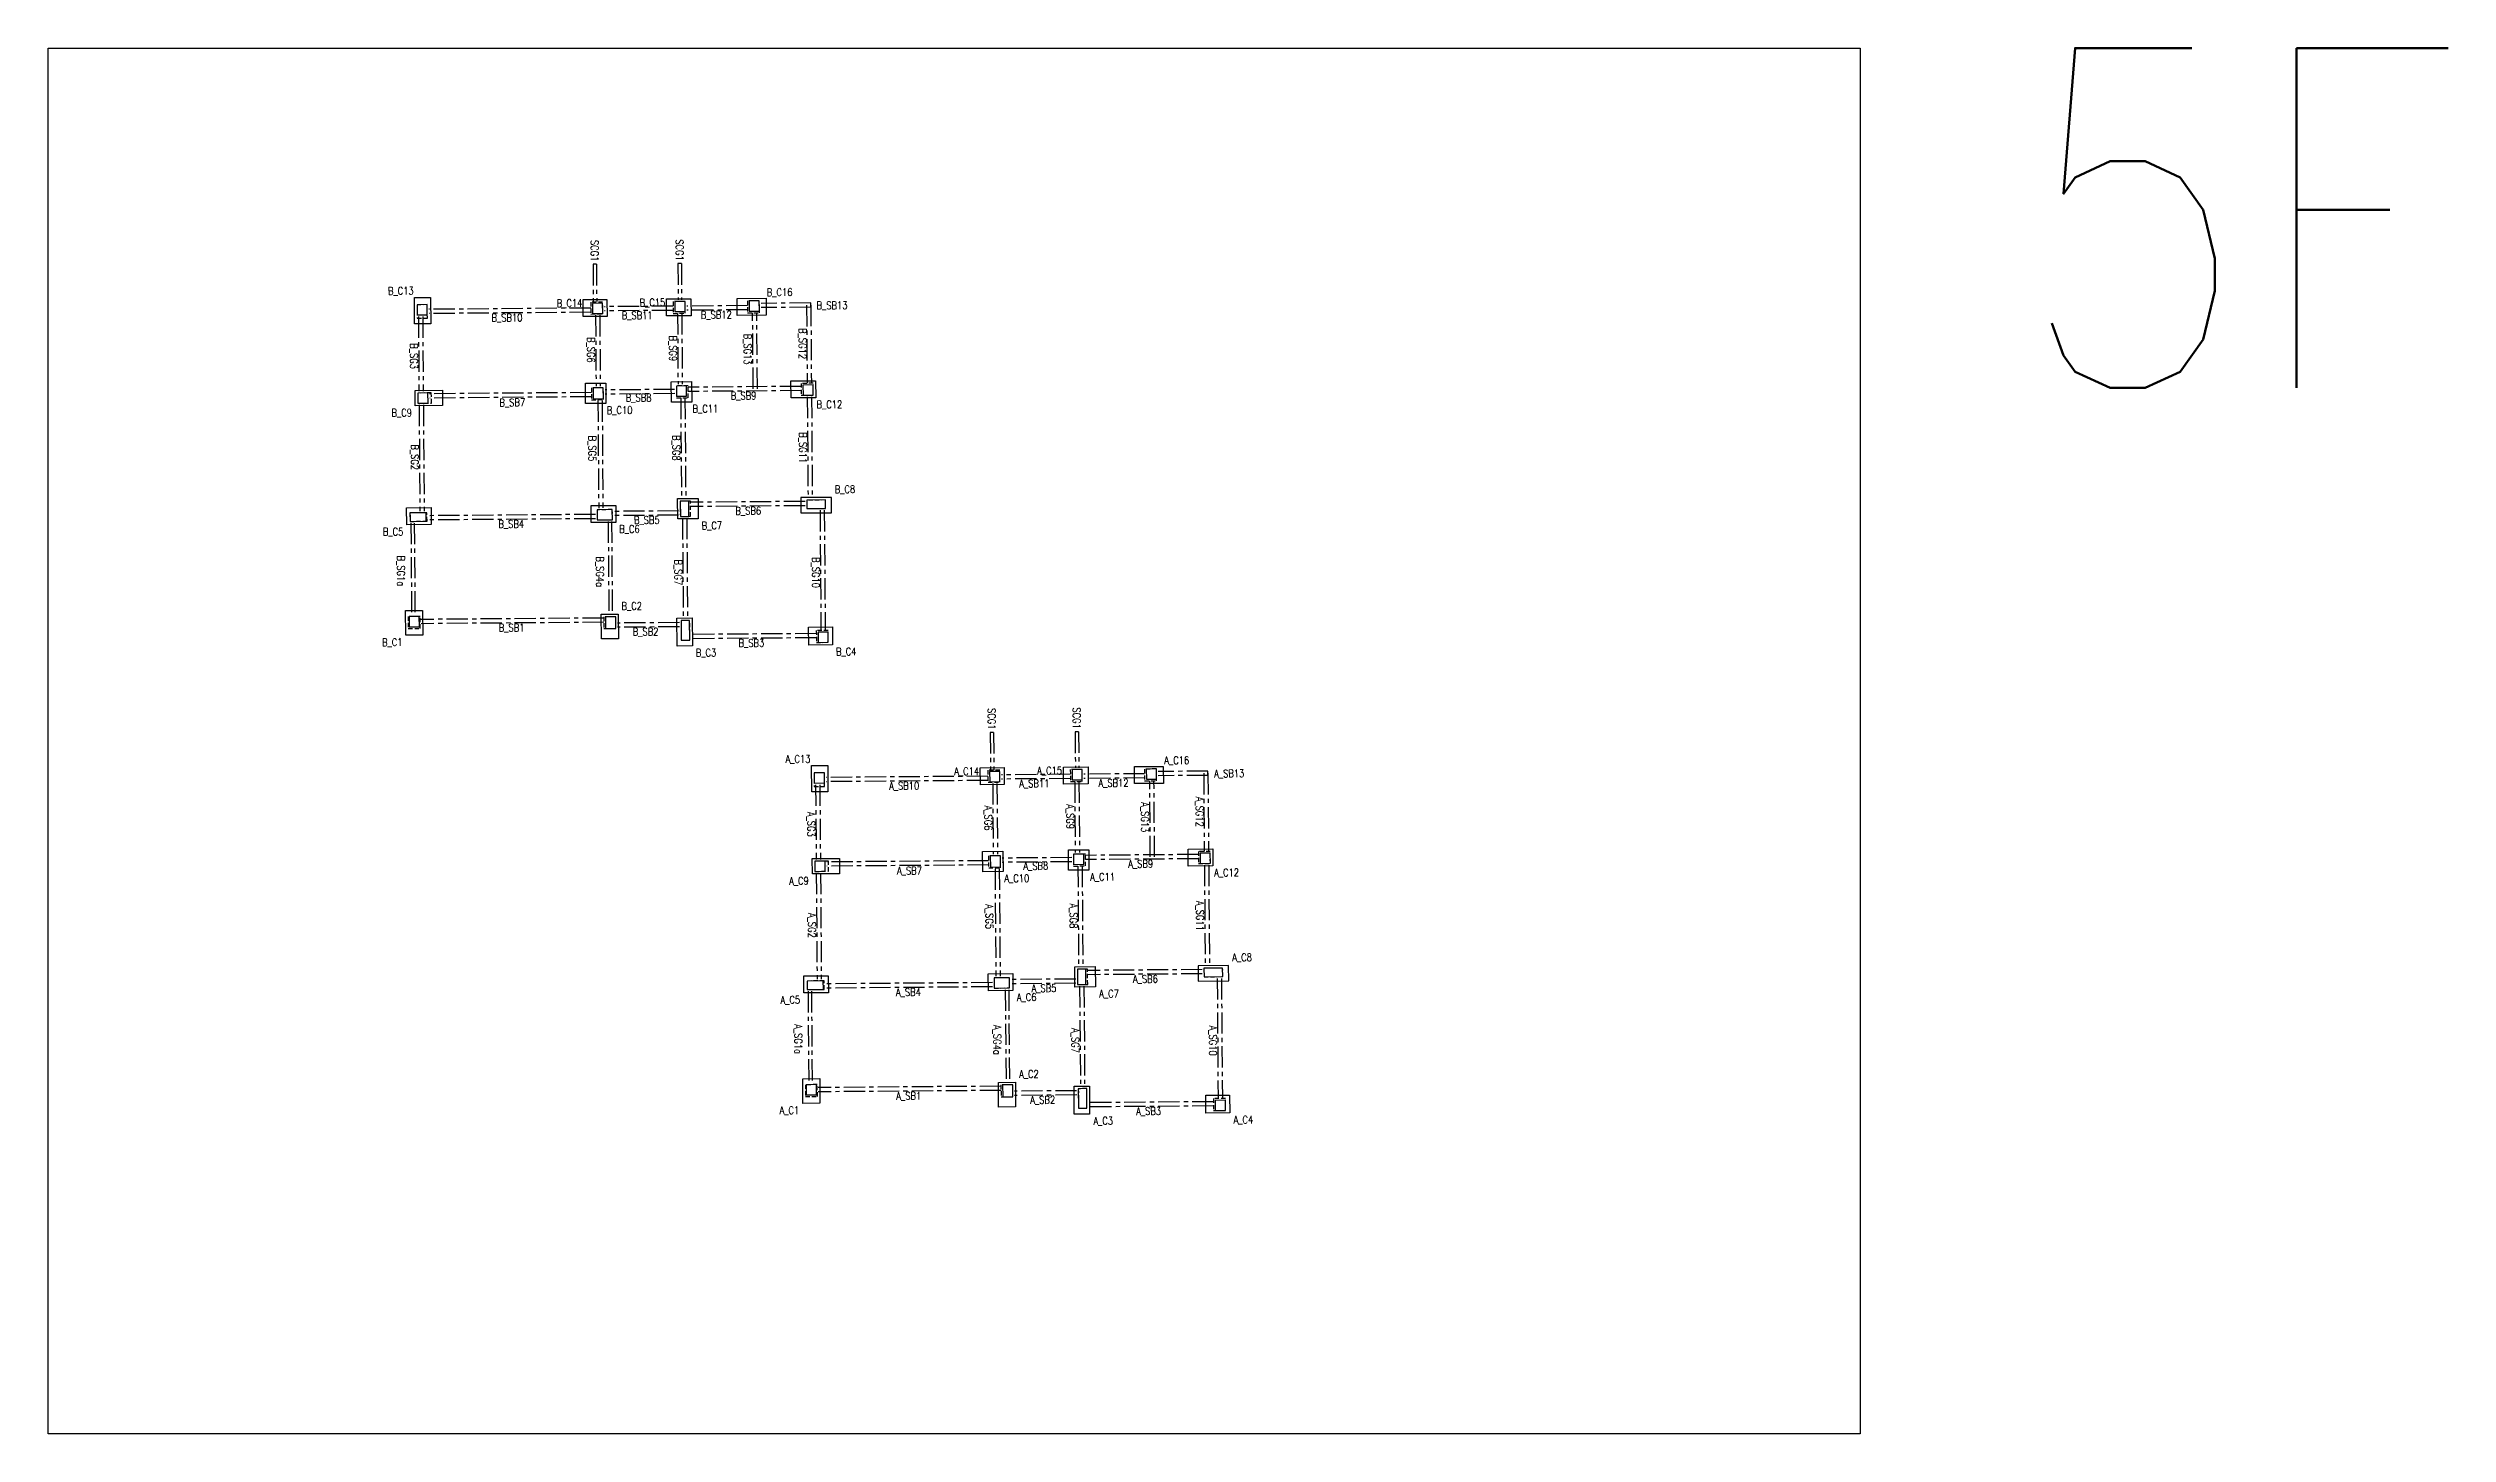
# Model space of a CAD drawing. Header units: millimetres. Extents: x 39613 to 69886, y 27475 to 191272.
# Drawn here: x 50002 to 64126, y 73252 to 81407 of the extents above; entities that cross this region are included whole.
import ezdxf
from ezdxf.enums import TextEntityAlignment as Align

# ---------------------------------------------------------------- set-up
doc = ezdxf.new("R2010")
doc.units = ezdxf.units.MM
doc.header["$LTSCALE"] = 100
doc.header["$MEASUREMENT"] = 0
doc.linetypes.add('CENTER', pattern=[2, 1.25, -0.25, 0.25, -0.25])
doc.linetypes.add('HIDDEN', pattern=[0.375, 0.25, -0.125])
for name, color, linetype in [('TC-COLUMN', 1, 'Continuous'), ('TC-TB', 2, 'Continuous'), ('TC-TC', 4, 'Continuous'), ('TC-虛鋼柱', 4, 'HIDDEN'), ('TC-鋼柱', 11, 'Continuous'), ('TC-鋼粱', 183, 'CENTER')]:
    doc.layers.add(name, color=color, linetype=linetype)
doc.styles.get("Standard").update_dxf_attribs({"font": 'txt.shx', "width": 0.8, "bigfont": 'ae.shx'})

msp = doc.modelspace()

# ---------------------------------------------------------------- linework, layer by layer
at = {"layer": 'Defpoints'}
msp.add_lwpolyline([(60666.19, 81407.41), (60666.19, 73252.05), (50001.56, 73252.05), (50001.56, 81407.41)], close=True, dxfattribs=at)
at = {"layer": 'TC-COLUMN'}
for points in [[(52159.46, 79784.3), (52158.27, 79939.29), (52253.27, 79940.02), (52254.46, 79785.03)], [(53150.73, 79926.91), (53290.73, 79927.99), (53291.49, 79827.99), (53151.5, 79826.92)], [(53640.78, 79930.68), (53785.77, 79931.79), (53786.54, 79831.79), (53641.54, 79830.68)], [(54057.66, 79933.88), (54227.65, 79935.19), (54228.42, 79835.19), (54058.42, 79833.88)], [(52322.47, 79393.35), (52323.16, 79303.35), (52163.17, 79302.13), (52162.47, 79392.12)], [(53284.57, 79435.93), (53285.49, 79315.93), (53165.49, 79315.01), (53164.57, 79435.01)], [(53789.35, 79444.3), (53790.27, 79324.31), (53670.27, 79323.39), (53669.35, 79443.38)], [(54374.36, 79448.58), (54519.35, 79449.69), (54520.12, 79349.69), (54375.13, 79348.58)], [(52111.67, 78701.9), (52256.66, 78703.01), (52257.43, 78603.02), (52112.44, 78601.9)], [(53197.6, 78715.24), (53342.59, 78716.35), (53343.36, 78616.36), (53198.37, 78615.24)], [(53827.3, 78757.08), (53828.22, 78637.08), (53708.22, 78636.16), (53707.3, 78756.15)], [(54432.28, 78761.71), (54432.97, 78671.71), (54612.96, 78673.1), (54612.27, 78763.1)], [(52107.43, 77951.78), (52106.32, 78096.78), (52206.31, 78097.54), (52207.43, 77952.55)], [(53258.63, 77930.68), (53257.51, 78075.68), (53357.51, 78076.45), (53358.62, 77931.45)], [(53702.83, 78053.29), (53792.83, 78053.99), (53794.1, 77888.99), (53704.1, 77888.3)], [(54478.13, 77999.55), (54618.13, 78000.63), (54618.93, 77895.63), (54478.94, 77894.55)], [(54496.89, 77029.67), (54495.7, 77184.66), (54590.7, 77185.39), (54591.89, 77030.4)], [(55488.16, 77172.28), (55628.16, 77173.36), (55628.92, 77073.36), (55488.93, 77072.29)], [(55978.21, 77176.05), (56123.2, 77177.16), (56123.97, 77077.16), (55978.98, 77076.05)], [(56565.85, 77080.56), (56395.85, 77079.25), (56395.09, 77179.25), (56565.08, 77180.56)], [(54659.9, 76638.72), (54660.59, 76548.72), (54500.6, 76547.5), (54499.91, 76637.49)], [(55622, 76681.3), (55622.92, 76561.3), (55502.92, 76560.38), (55502, 76680.38)], [(56126.78, 76689.67), (56127.7, 76569.68), (56007.7, 76568.76), (56006.78, 76688.75)], [(56711.79, 76693.95), (56856.78, 76695.06), (56857.55, 76595.06), (56712.56, 76593.95)], [(56164.73, 76002.45), (56165.65, 75882.45), (56045.65, 75881.53), (56044.73, 76001.52)], [(56769.71, 76007.08), (56770.4, 75917.08), (56950.39, 75918.47), (56949.7, 76008.47)], [(54449.1, 75947.27), (54594.09, 75948.38), (54594.86, 75848.38), (54449.87, 75847.27)], [(55535.03, 75960.61), (55680.02, 75961.72), (55680.79, 75861.73), (55535.8, 75860.61)], [(54444.86, 75197.15), (54443.75, 75342.15), (54543.74, 75342.91), (54544.86, 75197.92)], [(55596.06, 75176.05), (55594.94, 75321.05), (55694.94, 75321.82), (55696.05, 75176.82)], [(56040.26, 75298.66), (56130.26, 75299.35), (56131.53, 75134.36), (56041.53, 75133.67)], [(56815.56, 75244.92), (56955.56, 75246), (56956.36, 75141), (56816.37, 75139.92)]]:
    msp.add_lwpolyline(points, close=True, dxfattribs=at)
at = {"layer": 'TC-虛鋼柱'}
for points in [[(52174.21, 79816.91), (52234.21, 79817.37), (52233.6, 79897.37), (52173.6, 79896.91)], [(53196.38, 79842.26), (53266.38, 79842.8), (53265.84, 79912.8), (53195.84, 79912.26)], [(53681.43, 79845.99), (53751.43, 79846.53), (53750.89, 79916.52), (53680.89, 79915.99)], [(54118.31, 79849.34), (54188.3, 79849.88), (54187.77, 79919.88), (54117.77, 79919.34)], [(53200.32, 79337.78), (53270.32, 79338.32), (53269.78, 79408.31), (53199.78, 79407.78)], [(53700.08, 79348.62), (53770.08, 79349.15), (53769.54, 79419.15), (53699.54, 79418.61)], [(54435.01, 79364.04), (54505.01, 79364.58), (54504.47, 79434.58), (54434.47, 79434.04)], [(52178.05, 79317.24), (52258.05, 79317.85), (52257.59, 79377.85), (52177.59, 79377.24)], [(53233.25, 78630.51), (53323.25, 78631.2), (53322.79, 78691.2), (53232.79, 78690.51)], [(53723.1, 78651.27), (53783.1, 78651.73), (53782.41, 78741.73), (53722.41, 78741.27)], [(54577.77, 78697.83), (54577.39, 78747.82), (54467.39, 78746.98), (54467.78, 78696.98)], [(52132.28, 78622.05), (52232.28, 78622.82), (52231.9, 78672.82), (52131.9, 78672.05)], [(52122.12, 77991.9), (52192.12, 77992.43), (52191.58, 78062.43), (52121.58, 78061.89)], [(53273.16, 77990.8), (53343.16, 77991.34), (53342.62, 78061.33), (53272.63, 78060.8)], [(53728.83, 77923.48), (53778.83, 77923.86), (53777.95, 78038.86), (53727.95, 78038.48)], [(54523.82, 77909.9), (54593.82, 77910.44), (54593.28, 77980.44), (54523.28, 77979.9)], [(54511.64, 77062.28), (54571.64, 77062.74), (54571.03, 77142.74), (54511.03, 77142.28)], [(55533.81, 77087.63), (55603.81, 77088.17), (55603.27, 77158.17), (55533.27, 77157.63)], [(56018.86, 77091.36), (56088.86, 77091.9), (56088.32, 77161.89), (56018.32, 77161.36)], [(56455.74, 77094.71), (56525.74, 77095.25), (56525.2, 77165.25), (56455.2, 77164.71)], [(54515.48, 76562.61), (54595.48, 76563.22), (54595.02, 76623.22), (54515.02, 76622.61)], [(55537.75, 76583.15), (55607.75, 76583.69), (55607.21, 76653.68), (55537.21, 76653.15)], [(56037.51, 76593.99), (56107.51, 76594.52), (56106.97, 76664.52), (56036.97, 76663.98)], [(56772.44, 76609.41), (56842.44, 76609.95), (56841.9, 76679.95), (56771.9, 76679.41)], [(56915.2, 75943.2), (56914.82, 75993.19), (56804.82, 75992.35), (56805.21, 75942.35)], [(54469.71, 75867.42), (54569.71, 75868.19), (54569.33, 75918.19), (54469.33, 75917.42)], [(55570.68, 75875.88), (55660.68, 75876.57), (55660.22, 75936.57), (55570.22, 75935.88)], [(56060.54, 75896.64), (56120.53, 75897.1), (56119.84, 75987.1), (56059.84, 75986.64)], [(54459.55, 75237.27), (54529.55, 75237.8), (54529.01, 75307.8), (54459.01, 75307.26)], [(55610.59, 75236.17), (55680.59, 75236.71), (55680.05, 75306.7), (55610.06, 75306.17)], [(56066.26, 75168.85), (56116.26, 75169.23), (56115.38, 75284.23), (56065.38, 75283.85)], [(56861.25, 75155.27), (56931.25, 75155.81), (56930.71, 75225.81), (56860.71, 75225.27)]]:
    msp.add_lwpolyline(points, close=True, dxfattribs=at)
at = {"layer": 'TC-鋼柱'}
for points in [[(52174.06, 79836.91), (52234.06, 79837.37), (52233.6, 79897.37), (52173.6, 79896.91)], [(53206.36, 79844.84), (53266.36, 79845.3), (53265.9, 79905.3), (53205.9, 79904.84)], [(53691.35, 79856.06), (53751.35, 79856.53), (53750.89, 79916.52), (53690.89, 79916.06)], [(54128.23, 79859.42), (54188.23, 79859.88), (54187.77, 79919.88), (54127.77, 79919.42)], [(53210.28, 79342.85), (53270.28, 79343.32), (53269.78, 79408.31), (53209.78, 79407.85)], [(53700, 79358.62), (53760, 79359.08), (53759.54, 79419.08), (53699.54, 79418.61)], [(54445.01, 79364.12), (54505.01, 79364.58), (54504.55, 79424.58), (54444.55, 79424.11)], [(52178.05, 79317.24), (52238.05, 79317.7), (52237.59, 79377.7), (52177.59, 79377.24)], [(53233.25, 78630.51), (53323.25, 78631.2), (53322.79, 78691.2), (53232.79, 78690.51)], [(53723.1, 78651.27), (53773.1, 78651.66), (53772.41, 78741.65), (53722.41, 78741.27)], [(54577.77, 78697.83), (54577.39, 78747.82), (54467.39, 78746.98), (54467.78, 78696.98)], [(52132.28, 78622.05), (52227.28, 78622.78), (52226.9, 78672.78), (52131.9, 78672.05)], [(52127.04, 78001.93), (52187.04, 78002.39), (52186.58, 78062.39), (52126.58, 78061.93)], [(53283.16, 77990.87), (53343.16, 77991.34), (53342.62, 78061.33), (53282.63, 78060.87)], [(53728.83, 77923.48), (53778.83, 77923.86), (53777.95, 78038.86), (53727.95, 78038.48)], [(54533.82, 77909.98), (54593.82, 77910.44), (54593.36, 77970.44), (54533.36, 77969.98)], [(54511.49, 77082.28), (54571.49, 77082.74), (54571.03, 77142.74), (54511.03, 77142.28)], [(55543.79, 77090.21), (55603.79, 77090.67), (55603.33, 77150.67), (55543.33, 77150.21)], [(56028.78, 77101.43), (56088.78, 77101.89), (56088.32, 77161.89), (56028.32, 77161.43)], [(56465.66, 77104.79), (56525.66, 77105.25), (56525.2, 77165.25), (56465.2, 77164.79)], [(54515.48, 76562.61), (54575.48, 76563.07), (54575.02, 76623.07), (54515.02, 76622.61)], [(55547.71, 76588.22), (55607.71, 76588.69), (55607.21, 76653.68), (55547.21, 76653.22)], [(56037.43, 76603.99), (56097.43, 76604.45), (56096.97, 76664.45), (56036.97, 76663.98)], [(56782.44, 76609.49), (56842.44, 76609.95), (56841.98, 76669.95), (56781.98, 76669.48)], [(56915.2, 75943.2), (56914.82, 75993.19), (56804.82, 75992.35), (56805.21, 75942.35)], [(54469.71, 75867.42), (54564.71, 75868.15), (54564.33, 75918.15), (54469.33, 75917.42)], [(55570.68, 75875.88), (55660.68, 75876.57), (55660.22, 75936.57), (55570.22, 75935.88)], [(56060.54, 75896.64), (56110.53, 75897.03), (56109.84, 75987.02), (56059.84, 75986.64)], [(54464.47, 75247.3), (54524.47, 75247.76), (54524.01, 75307.76), (54464.01, 75307.3)], [(55620.59, 75236.24), (55680.59, 75236.71), (55680.05, 75306.7), (55620.06, 75306.24)], [(56066.26, 75168.85), (56116.26, 75169.23), (56115.38, 75284.23), (56065.38, 75283.85)], [(56871.25, 75155.35), (56931.25, 75155.81), (56930.79, 75215.81), (56870.79, 75215.34)]]:
    msp.add_lwpolyline(points, close=True, dxfattribs=at)
at = {"layer": 'TC-鋼粱'}
for p, q in [((53229.13, 80135.04), (53209.14, 80134.89)), ((53209.14, 80134.89), (53210.83, 79914.88)), ((53229.13, 80135.04), (53230.82, 79915.03)), ((53729.18, 80138.88), (53709.18, 80138.73)), ((53709.18, 80138.73), (53710.81, 79926.22)), ((53729.18, 80138.88), (53730.81, 79926.37)), ((52181.64, 79826.97), (52185.01, 79387.3)), ((52206.64, 79827.16), (52210.01, 79387.49)), ((53196.11, 79877.26), (52243.81, 79869.95)), ((53196.31, 79852.26), (52244, 79844.95)), ((53223.91, 79834.97), (53227.12, 79417.99)), ((53248.91, 79835.17), (53252.12, 79418.18)), ((53681.1, 79888.49), (53276.05, 79885.38)), ((53681.29, 79863.49), (53276.25, 79860.38)), ((53706.43, 79846.18), (53709.63, 79428.69)), ((53731.43, 79846.37), (53734.63, 79428.88)), ((54117.98, 79891.84), (53761.1, 79889.1)), ((54118.17, 79866.84), (53761.29, 79864.1)), ((54151.74, 79401.87), (54148.31, 79849.57)), ((54176.74, 79402.06), (54173.31, 79849.77)), ((54490.84, 79907.21), (54197.88, 79904.96)), ((54491.03, 79882.21), (54198.07, 79879.96)), ((54465.94, 79894.51), (54469.47, 79434.31)), ((54491.03, 79882.21), (54490.84, 79907.21)), ((54490.94, 79894.71), (54494.47, 79434.5)), ((53689.69, 79398.54), (53279.88, 79395.39)), ((54434.61, 79416.54), (53769.6, 79411.43)), ((54434.8, 79391.54), (53769.79, 79386.43)), ((52185.63, 79307.3), (52190.43, 78682.5)), ((52210.63, 79307.49), (52215.42, 78682.69)), ((53199.99, 79380.09), (52247.63, 79372.78)), ((53200.18, 79355.09), (52247.82, 79347.78)), ((53237.85, 79333.07), (53242.71, 78700.58)), ((53262.85, 79333.26), (53267.71, 78700.78)), ((53689.89, 79373.54), (53280.07, 79370.39)), ((53725.25, 79348.81), (53729.84, 78751.33)), ((53750.25, 79349), (53754.84, 78751.52)), ((54470.08, 79354.31), (54474.67, 78757.04)), ((54495.08, 79354.5), (54499.67, 78757.23)), ((53712.86, 78683.69), (53332.87, 78680.78)), ((54457.45, 78739.4), (53782.47, 78734.22)), ((54457.64, 78714.4), (53782.66, 78709.22)), ((54545.35, 78687.58), (54550.78, 77980.11)), ((54570.35, 78687.77), (54575.78, 77980.3)), ((52137.36, 78612.09), (52141.51, 78072.05)), ((52157.36, 78612.25), (52161.51, 78072.2)), ((53223, 78662.93), (52237.03, 78655.36)), ((53223.19, 78637.93), (52237.22, 78630.36)), ((53298.32, 78621.01), (53302.55, 78071.03)), ((53318.32, 78621.16), (53322.55, 78071.18)), ((53713.05, 78658.7), (53333.06, 78655.78)), ((53735.82, 78641.23), (53740.37, 78048.57)), ((53760.82, 78641.43), (53765.37, 78048.76)), ((53272.68, 78053.3), (52196.72, 78045.03)), ((53272.88, 78028.3), (52196.91, 78020.03)), ((53718.04, 78026.72), (53352.91, 78023.91)), ((53718.23, 78001.72), (53353.1, 77998.91)), ((54523.42, 77962.09), (53788.58, 77956.45)), ((54523.61, 77937.09), (53788.77, 77931.45)), ((55566.57, 77380.41), (55546.57, 77380.26)), ((55546.57, 77380.26), (55548.26, 77160.25)), ((55566.57, 77380.41), (55568.25, 77160.4)), ((56066.61, 77384.25), (56046.61, 77384.1)), ((56046.61, 77384.1), (56048.24, 77171.59)), ((56066.61, 77384.25), (56068.24, 77171.74)), ((55533.54, 77122.63), (54581.24, 77115.32)), ((56018.53, 77133.86), (55613.48, 77130.75)), ((56455.41, 77137.21), (56098.53, 77134.47)), ((56828.27, 77152.58), (56535.31, 77150.33)), ((56828.46, 77127.58), (56535.5, 77125.33)), ((56803.37, 77139.88), (56806.9, 76679.68)), ((56828.46, 77127.58), (56828.27, 77152.58)), ((56828.37, 77140.08), (56831.9, 76679.87)), ((54519.07, 77072.34), (54522.44, 76632.67)), ((54544.07, 77072.53), (54547.44, 76632.86)), ((55533.74, 77097.63), (54581.43, 77090.32)), ((55561.34, 77080.34), (55564.55, 76663.36)), ((55586.34, 77080.54), (55589.55, 76663.55)), ((56018.72, 77108.86), (55613.68, 77105.75)), ((56043.86, 77091.55), (56047.06, 76674.06)), ((56068.86, 77091.74), (56072.06, 76674.25)), ((56455.6, 77112.21), (56098.72, 77109.47)), ((56489.17, 76647.24), (56485.74, 77094.94)), ((56514.17, 76647.43), (56510.74, 77095.14)), ((55537.42, 76625.46), (54585.06, 76618.15)), ((55537.61, 76600.46), (54585.25, 76593.15)), ((55575.28, 76578.44), (55580.14, 75945.95)), ((55600.28, 76578.63), (55605.14, 75946.15)), ((56027.12, 76643.91), (55617.31, 76640.76)), ((56027.32, 76618.91), (55617.5, 76615.76)), ((56062.68, 76594.18), (56067.27, 75996.7)), ((56087.68, 76594.37), (56092.27, 75996.89)), ((56772.04, 76661.91), (56107.03, 76656.8)), ((56772.23, 76636.91), (56107.22, 76631.8)), ((56807.52, 76599.68), (56812.1, 76002.41)), ((56832.51, 76599.87), (56837.1, 76002.6)), ((54523.06, 76552.67), (54527.86, 75927.87)), ((54548.06, 76552.86), (54552.85, 75928.06)), ((54474.79, 75857.46), (54478.94, 75317.42)), ((54494.79, 75857.62), (54498.94, 75317.57)), ((55560.43, 75908.3), (54574.46, 75900.73)), ((55560.62, 75883.3), (54574.65, 75875.73)), ((55635.76, 75866.38), (55639.98, 75316.4)), ((55655.75, 75866.53), (55659.98, 75316.55)), ((56050.29, 75929.06), (55670.3, 75926.15)), ((56050.48, 75904.07), (55670.49, 75901.15)), ((56073.25, 75886.6), (56077.8, 75293.94)), ((56098.25, 75886.8), (56102.8, 75294.13)), ((56794.88, 75984.77), (56119.9, 75979.59)), ((56795.07, 75959.77), (56120.09, 75954.59)), ((56882.78, 75932.95), (56888.21, 75225.48)), ((56907.78, 75933.14), (56913.21, 75225.67)), ((55610.11, 75298.67), (54534.15, 75290.4)), ((55610.31, 75273.67), (54534.34, 75265.4)), ((56055.47, 75272.08), (55690.34, 75269.28)), ((56055.66, 75247.09), (55690.53, 75244.28)), ((56860.85, 75207.46), (56126.01, 75201.82)), ((56861.04, 75182.46), (56126.2, 75176.82))]:
    msp.add_line(p, q, dxfattribs=at)

# ---------------------------------------------------------------- texts
at = {"layer": 'Defpoints', "color": 2, "width": 0.8}
msp.add_text('5F', height=2000, rotation=360, dxfattribs=at).set_placement((61589.25, 81407.41), align=Align.TOP_LEFT)
at = {"layer": 'TC-TB', "width": 0.8}
for s, rotation, p in [('SCG1', 270.440027, (53218.52, 80214.96)), ('SCG1', 270.440027, (53718.57, 80218.8)), ('B_SB10', 0.440027, (52702.86, 79820.97)), ('B_SB11', 0.440027, (53468.98, 79834.36)), ('B_SB12', 0.440027, (53934.94, 79837.93)), ('B_SB13', 0.440027, (54615.98, 79893.17)), ('B_SG6', 270, (53197.98, 79631.27)), ('B_SG9', 270, (53680.39, 79639.72)), ('B_SG13', 270, (54119.95, 79635.49)), ('B_SG12', 270, (54442.67, 79668.07)), ('B_SG3', 270, (52155.92, 79594.42)), ('B_SB9', 0.440027, (54095, 79361.43)), ('B_SB7', 0.440027, (52734.23, 79321.51)), ('B_SB8', 0.440027, (53477.65, 79349.55)), ('B_SG5', 270, (53205.02, 79051.06)), ('B_SG8', 270, (53700, 79054.86)), ('B_SG11', 270, (54444.88, 79055.46)), ('B_SG2', 270, (52160.49, 78999.69)), ('B_SB6', 0.440027, (54122.86, 78684.33)), ('B_SB4', 0.440027, (52727.92, 78606.63)), ('B_SB5', 0.440027, (53525.76, 78629.76)), ('B_SG1a', 270, (52079.52, 78330.36)), ('B_SG4a', 270, (53250.59, 78325.63)), ('B_SG10', 270, (54520.66, 78321.13)), ('B_SG7', 270, (53710.77, 78322.2)), ('B_SB1', 0.440027, (52730.11, 77996.63)), ('B_SB2', 0.440027, (53518.38, 77972.68)), ('B_SB3', 0.440027, (54141.4, 77906.66)), ('SCG1', 270.440027, (55555.95, 77460.33)), ('SCG1', 270.440027, (56056, 77464.17)), ('A_SB13', 0.440027, (56953.41, 77138.54)), ('A_SB10', 0.440027, (55040.29, 77066.34)), ('A_SB11', 0.440027, (55806.41, 77079.73)), ('A_SB12', 0.440027, (56272.37, 77083.3)), ('A_SG12', 270, (56780.1, 76913.44)), ('A_SG3', 270, (54493.35, 76839.79)), ('A_SG6', 270, (55535.41, 76876.64)), ('A_SG9', 270, (56017.82, 76885.09)), ('A_SG13', 270, (56457.38, 76880.86)), ('A_SB7', 0.440027, (55071.66, 76566.88)), ('A_SB8', 0.440027, (55815.08, 76594.92)), ('A_SB9', 0.440027, (56432.43, 76606.8)), ('A_SG2', 270, (54497.92, 76245.06)), ('A_SG5', 270, (55542.45, 76296.43)), ('A_SG8', 270, (56037.44, 76300.23)), ('A_SG11', 270, (56782.31, 76300.83)), ('A_SB4', 0.440027, (55065.35, 75852)), ('A_SB5', 0.440027, (55863.19, 75875.13)), ('A_SB6', 0.440027, (56460.29, 75929.7)), ('A_SG1a', 270, (54416.95, 75575.73)), ('A_SG4a', 270, (55588.02, 75571)), ('A_SG7', 270, (56048.2, 75567.57)), ('A_SG10', 270, (56858.09, 75566.5)), ('A_SB1', 0.440027, (55067.54, 75242)), ('A_SB2', 0.440027, (55855.81, 75218.05)), ('A_SB3', 0.440027, (56478.83, 75152.03))]:
    msp.add_text(s, height=45, rotation=rotation, dxfattribs=at).set_placement(p, align=Align.MIDDLE_CENTER)
at = {"layer": 'TC-TC', "width": 0.8}
for s, p in [('B_C13', (52077.97, 79978.68)), ('B_C16', (54307.38, 79970.8)), ('B_C14', (53070.89, 79906.3)), ('B_C15', (53558.93, 79910.05)), ('B_C9', (52083.48, 79261.51)), ('B_C10', (53365.79, 79276.55)), ('B_C11', (53870.57, 79284.92)), ('B_C12', (54600.43, 79310.31)), ('B_C8', (54691.9, 78811.21)), ('B_C5', (52032.75, 78561.29)), ('B_C6', (53423.67, 78576.97)), ('B_C7', (53908.52, 78597.69)), ('B_C2', (53437.14, 78124.55)), ('B_C1', (52027.74, 77911.17)), ('B_C3', (53874.4, 77849.61)), ('B_C4', (54699.24, 77855.94)), ('A_C13', (54415.4, 77224.05)), ('A_C14', (55408.32, 77151.67)), ('A_C15', (55896.36, 77155.42)), ('A_C16', (56644.81, 77216.17)), ('A_C12', (56937.86, 76555.68)), ('A_C9', (54420.91, 76506.88)), ('A_C10', (55703.22, 76521.92)), ('A_C11', (56208, 76530.29)), ('A_C8', (57029.33, 76056.58)), ('A_C7', (56245.95, 75843.06)), ('A_C5', (54370.18, 75806.66)), ('A_C6', (55761.1, 75822.34)), ('A_C2', (55774.57, 75369.92)), ('A_C1', (54365.17, 75156.54)), ('A_C3', (56211.83, 75094.98)), ('A_C4', (57036.67, 75101.31))]:
    msp.add_text(s, height=45, rotation=0.440027, dxfattribs=at).set_placement(p, align=Align.MIDDLE_CENTER)

doc.saveas('drawing.dxf')
